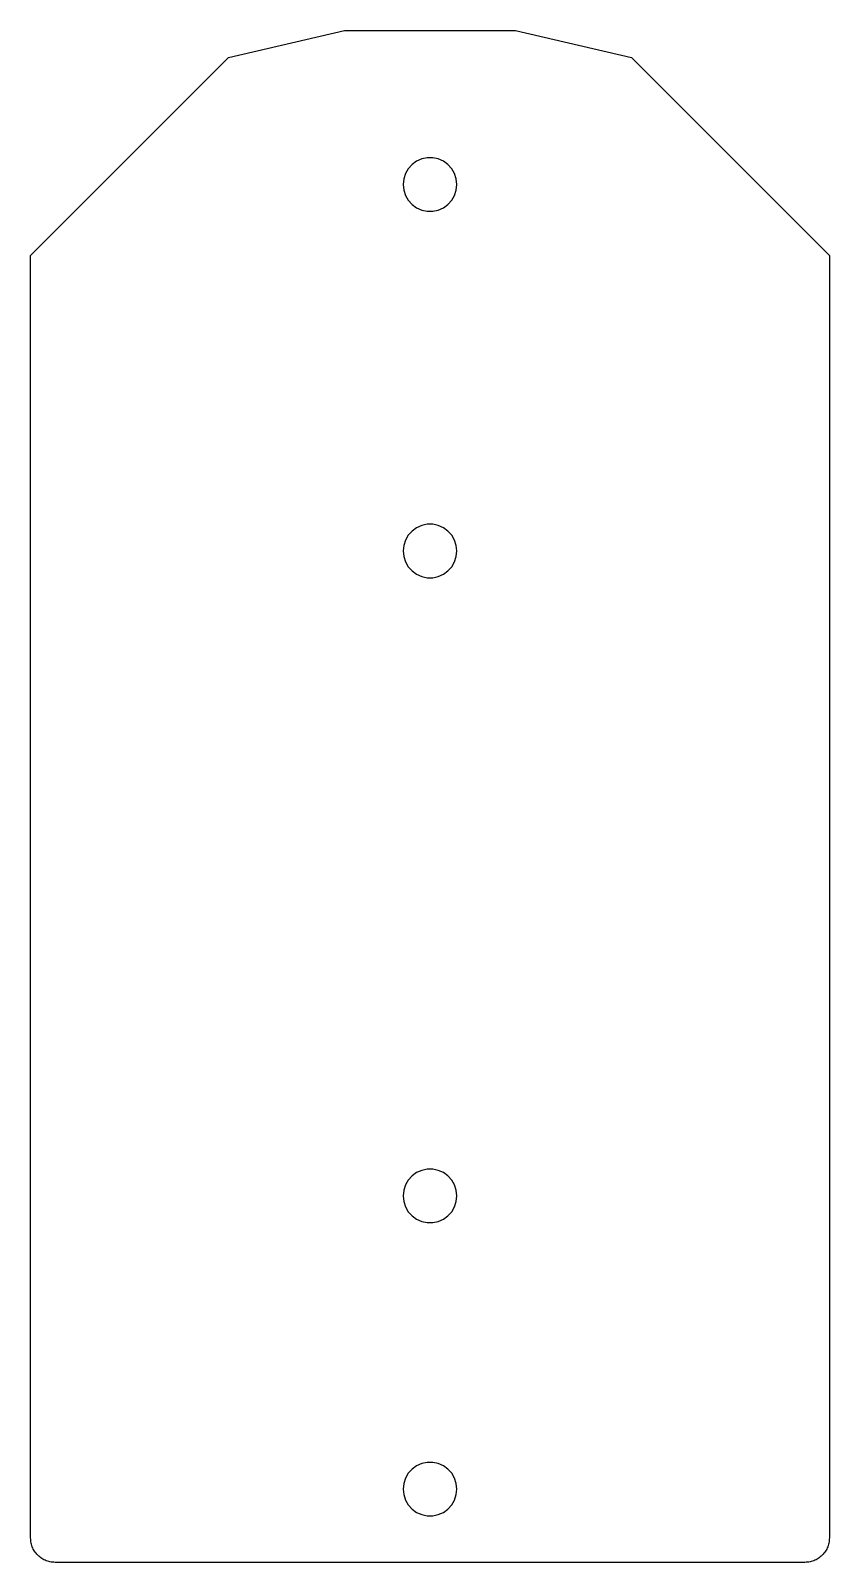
# Model space of a CAD drawing. Header units: metres. Extents: x -82 to 82, y -157 to 156.
import ezdxf

# ---------------------------------------------------------------- set-up
doc = ezdxf.new("R2010")
doc.units = ezdxf.units.M
doc.layers.add('CUT', color=3, linetype='Continuous')

msp = doc.modelspace()

# ---------------------------------------------------------------- linework, layer by layer
at = {"layer": 'CUT'}
for points in [[(-76.741, -157.181), (-77.003, -157.174), (-77.264, -157.153), (-77.523, -157.119), (-77.781, -157.071), (-78.035, -157.01), (-78.286, -156.936), (-78.533, -156.848), (-78.775, -156.748), (-79.011, -156.636), (-79.241, -156.511), (-79.464, -156.374), (-79.68, -156.226), (-79.888, -156.066), (-80.087, -155.896), (-80.277, -155.716), (-80.457, -155.526), (-80.627, -155.327), (-80.786, -155.12), (-80.935, -154.904), (-81.071, -154.681), (-81.196, -154.451), (-81.309, -154.214), (-81.409, -153.972), (-81.496, -153.726), (-81.571, -153.475), (-81.632, -153.22), (-81.68, -152.963), (-81.714, -152.703), (-81.734, -152.442), (-81.741, -152.181), (-81.741, 110.319), (-41.239, 150.822), (-17.502, 156.319), (17.502, 156.319), (41.239, 150.822), (81.741, 110.319), (81.741, -152.181), (81.734, -152.442), (81.714, -152.703), (81.68, -152.963), (81.632, -153.22), (81.571, -153.475), (81.496, -153.726), (81.409, -153.972), (81.309, -154.214), (81.196, -154.451), (81.071, -154.681), (80.935, -154.904), (80.786, -155.12), (80.627, -155.327), (80.457, -155.526), (80.277, -155.716), (80.087, -155.896), (79.888, -156.066), (79.68, -156.226), (79.464, -156.374), (79.241, -156.511), (79.011, -156.636), (78.775, -156.748), (78.533, -156.848), (78.286, -156.936), (78.035, -157.01), (77.781, -157.071), (77.523, -157.119), (77.264, -157.153), (77.003, -157.174), (76.741, -157.181), (41.239, -157.181), (17.502, -157.181), (-17.502, -157.181), (-41.239, -157.181), (-76.741, -157.181)], [(0.575, 130.289), (-0.575, 130.289), (-1.7, 130.05), (-2.75, 129.583), (-3.68, 128.907), (-4.45, 128.052), (-5.025, 127.056), (-5.38, 125.963), (-5.5, 124.819), (-5.38, 123.676), (-5.025, 122.582), (-4.45, 121.587), (-3.68, 120.732), (-2.75, 120.056), (-1.7, 119.589), (-0.575, 119.35), (0.575, 119.35), (1.7, 119.589), (2.75, 120.056), (3.68, 120.732), (4.45, 121.587), (5.025, 122.582), (5.38, 123.676), (5.5, 124.819), (5.38, 125.963), (5.025, 127.056), (4.45, 128.052), (3.68, 128.907), (2.75, 129.583), (1.7, 130.05), (0.575, 130.289)], [(0.575, 55.289), (-0.575, 55.289), (-1.7, 55.05), (-2.75, 54.583), (-3.68, 53.907), (-4.45, 53.052), (-5.025, 52.056), (-5.38, 50.963), (-5.5, 49.819), (-5.38, 48.676), (-5.025, 47.582), (-4.45, 46.587), (-3.68, 45.732), (-2.75, 45.056), (-1.7, 44.589), (-0.575, 44.35), (0.575, 44.35), (1.7, 44.589), (2.75, 45.056), (3.68, 45.732), (4.45, 46.587), (5.025, 47.582), (5.38, 48.676), (5.5, 49.819), (5.38, 50.963), (5.025, 52.056), (4.45, 53.052), (3.68, 53.907), (2.75, 54.583), (1.7, 55.05), (0.575, 55.289)], [(0.575, -76.711), (-0.575, -76.711), (-1.7, -76.95), (-2.75, -77.417), (-3.68, -78.093), (-4.45, -78.948), (-5.025, -79.944), (-5.38, -81.037), (-5.5, -82.181), (-5.38, -83.324), (-5.025, -84.418), (-4.45, -85.413), (-3.68, -86.268), (-2.75, -86.944), (-1.7, -87.411), (-0.575, -87.65), (0.575, -87.65), (1.7, -87.411), (2.75, -86.944), (3.68, -86.268), (4.45, -85.413), (5.025, -84.418), (5.38, -83.324), (5.5, -82.181), (5.38, -81.037), (5.025, -79.944), (4.45, -78.948), (3.68, -78.093), (2.75, -77.417), (1.7, -76.95), (0.575, -76.711)], [(0.575, -136.711), (-0.575, -136.711), (-1.7, -136.95), (-2.75, -137.417), (-3.68, -138.093), (-4.45, -138.948), (-5.025, -139.944), (-5.38, -141.037), (-5.5, -142.181), (-5.38, -143.324), (-5.025, -144.418), (-4.45, -145.413), (-3.68, -146.268), (-2.75, -146.944), (-1.7, -147.411), (-0.575, -147.65), (0.575, -147.65), (1.7, -147.411), (2.75, -146.944), (3.68, -146.268), (4.45, -145.413), (5.025, -144.418), (5.38, -143.324), (5.5, -142.181), (5.38, -141.037), (5.025, -139.944), (4.45, -138.948), (3.68, -138.093), (2.75, -137.417), (1.7, -136.95), (0.575, -136.711)]]:
    msp.add_lwpolyline(points, dxfattribs=at)

doc.saveas('drawing.dxf')
